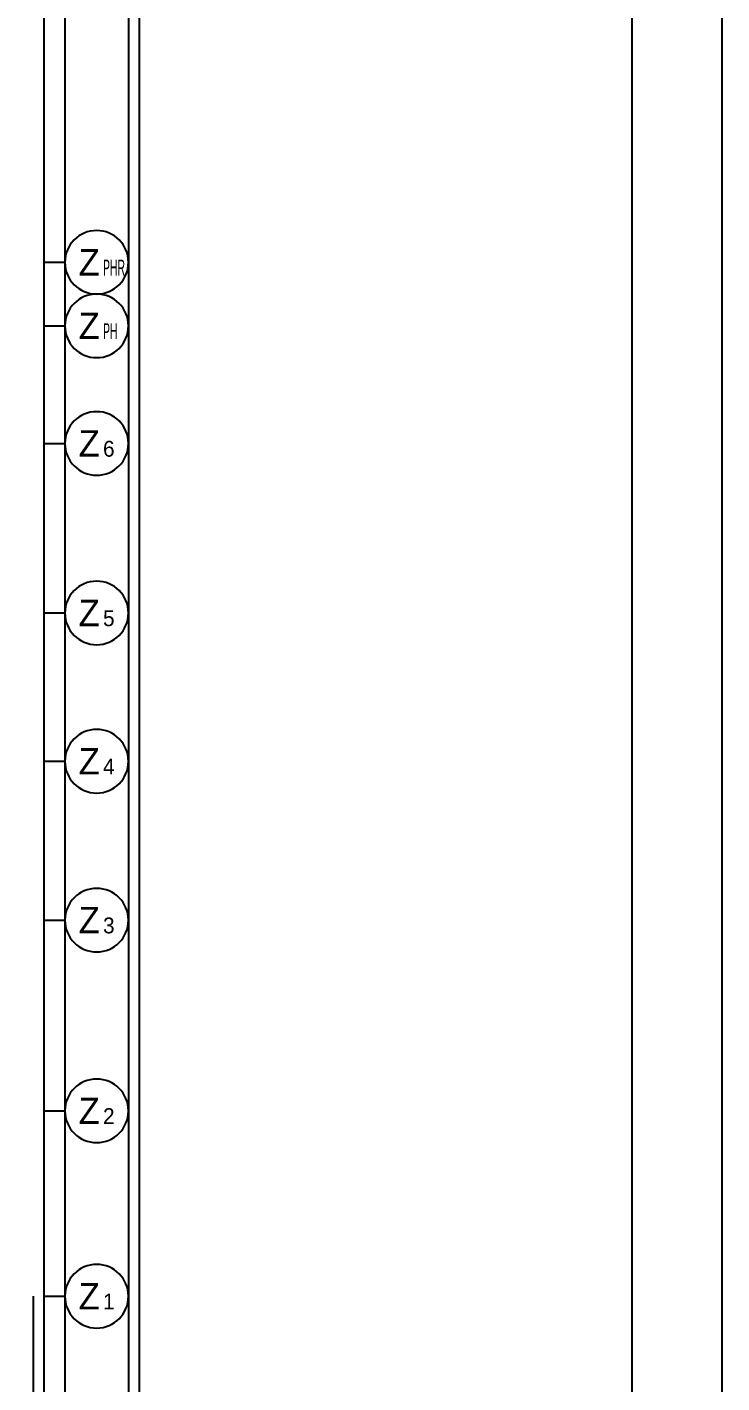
# Model space of a CAD drawing. Extents: x -430745 to 210250, y 0 to 148500.
# Drawn here: x 177468 to 210250, y 33639 to 97630 of the extents above; entities that cross this region are included whole.
import ezdxf
from ezdxf.enums import TextEntityAlignment as Align

# ---------------------------------------------------------------- set-up
doc = ezdxf.new("R2010")
doc.units = 0
doc.header["$LTSCALE"] = 250
doc.header["$MEASUREMENT"] = 0
doc.layers.add('A-DIM', color=7, linetype='CONTINUOUS')
doc.layers.add('A-SYM-BUB', color=3, linetype='CONTINUOUS')
doc.layers.add('NOPLOT', color=193, linetype='CONTINUOUS', plot=False)
doc.styles.add('Gtx', font='')
doc.styles.get('Gtx').set_extended_font_data('Dotum')

# ---------------------------------------------------------------- blocks, each defined once
blk = doc.blocks.new('A-CEN-SOUTH2')
at = {"layer": 'A-SYM-BUB', "color": 7}
blk.add_lwpolyline([(14146673.8, -372125.9), (14147673.8, -372125.9, 1), (14150673.8, -372125.9, 1), (14147673.8, -372125.9, 0)], format="xyb", dxfattribs=at)
at = {"layer": 'A-SYM-BUB', "color": 7, "elevation": 0}
for points in [[(14146673.8, -375125.9), (14147673.8, -375125.9, 1), (14150673.8, -375125.9, 1), (14147673.8, -375125.9, 0)], [(14146673.8, -380675.9), (14147673.8, -380675.9, 1), (14150673.8, -380675.9, 1), (14147673.8, -380675.9, 0)], [(14146673.8, -388675.9), (14147673.8, -388675.9, 1), (14150673.8, -388675.9, 1), (14147673.8, -388675.9, 0)], [(14146673.8, -395675.9), (14147673.8, -395675.9, 1), (14150673.8, -395675.9, 1), (14147673.8, -395675.9, 0)], [(14146673.8, -403175.9), (14147673.8, -403175.9, 1), (14150673.8, -403175.9, 1), (14147673.8, -403175.9, 0)], [(14146673.8, -412175.9), (14147673.8, -412175.9, 1), (14150673.8, -412175.9, 1), (14147673.8, -412175.9, 0)], [(14146673.8, -420925.9), (14147673.8, -420925.9, 1), (14150673.8, -420925.9, 1), (14147673.8, -420925.9, 0)]]:
    blk.add_lwpolyline(points, format="xyb", dxfattribs=at)
at = {"layer": 'A-SYM-BUB', "style": 'Gtx'}
for p in [(14149323.8, -372750), (14149323.8, -375750, 0), (14149323.8, -381300, 0), (14149323.8, -389300, 0), (14149323.8, -396300, 0), (14149323.8, -403800, 0), (14149323.8, -412800, 0), (14149323.8, -421550, 0)]:
    blk.add_text('Z', height=1250, dxfattribs=at).set_placement(p, align=Align.RIGHT)
at = {"layer": 'A-SYM-BUB', "style": 'Gtx', "width": 0.5}
for s, p in [('PHR', (14149473.8, -372750)), ('PH', (14149473.8, -375750, 0))]:
    blk.add_text(s, height=750, dxfattribs=at).set_placement(p)
at = {"layer": 'A-SYM-BUB', "style": 'Gtx'}
for s, p in [('6', (14149473.8, -381300, 0)), ('5', (14149473.8, -389300, 0)), ('4', (14149473.8, -396300, 0)), ('3', (14149473.8, -403800, 0)), ('2', (14149473.8, -412800, 0)), ('1', (14149473.8, -421550, 0))]:
    blk.add_text(s, height=750, dxfattribs=at).set_placement(p)

msp = doc.modelspace()

# ---------------------------------------------------------------- linework, layer by layer
at = {"layer": 'NOPLOT'}
for points in [[(0, 148500), (210250, 148500), (210250, 0), (0, 0)], [(206000, 4250), (7750, 4250), (7750, 144250), (206000, 144250)], [(8250, 143750), (182250, 143750), (182250, 4750), (8250, 4750)], [(11250, 140750), (179250, 140750), (179250, 7750), (11250, 7750)], [(12250, 139750), (178250, 139750), (178250, 8750), (12250, 8750)]]:
    msp.add_lwpolyline(points, close=True, dxfattribs=at)
for points in [[(182750, 144250), (182750, 4250)], [(177750, 37728.9), (177750, 4250)]]:
    msp.add_lwpolyline(points, dxfattribs=at)

# ---------------------------------------------------------------- block references
at = {"layer": 'A-DIM'}
msp.add_blockref('A-CEN-SOUTH2', (-13968423.8, 458654.8), dxfattribs=at)

doc.saveas('drawing.dxf')
